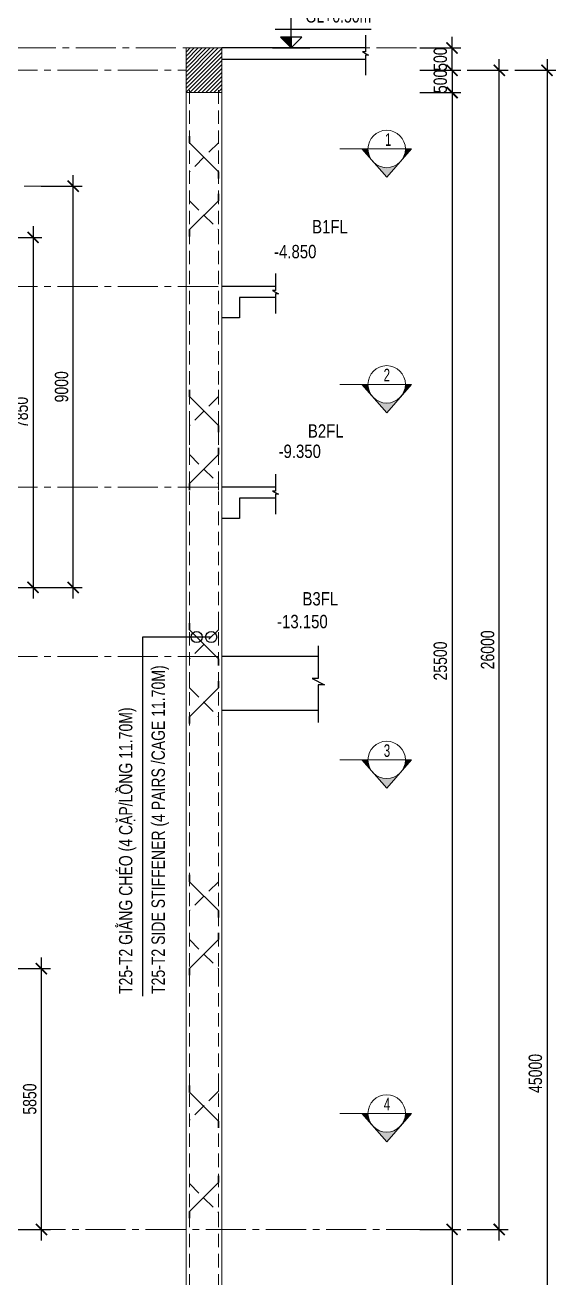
# Model space of a CAD drawing. Header units: millimetres. Extents: x 2746337 to 7547699, y -363432 to 15720.
# Drawn here: x 3507411 to 3519327, y -27087 to 1014 of the extents above; entities that cross this region are included whole.
import ezdxf
from ezdxf.enums import TextEntityAlignment as Align

# ---------------------------------------------------------------- set-up
doc = ezdxf.new("R2010")
doc.units = ezdxf.units.MM
doc.header["$LTSCALE"] = 1200
doc.header["$PDMODE"] = 3
doc.linetypes.add('CENTER2', pattern=[1.125, 0.75, -0.125, 0.125, -0.125])
doc.linetypes.add('HIDDEN', pattern=[0.375, 0.25, -0.125])
for name, color, linetype, lineweight in [('1', 9, 'Continuous', 13), ('BOUND', 3, 'Continuous', 20), ('CODE', 3, 'Continuous', 15), ('ENOTE', 2, 'Continuous', 15), ('Grid line', 160, 'CENTER2', 5), ('HIDE', 8, 'HIDDEN', 13), ('K-THUOC', 1, 'Continuous', 18), ('LEADER', 8, 'Continuous', 9), ('S-Beam - Cont', 60, 'Continuous', 25), ('T2CO', 4, 'Continuous', 30), ('T2HI', 4, 'HIDDEN', 13), ('TEXTVN', 2, 'Continuous', 20)]:
    doc.layers.add(name, color=color, linetype=linetype, lineweight=lineweight)
for name, color, linetype in [('CDC.02.DIM', 1, 'Continuous'), ('CDC.06.TEXT', 2, 'Continuous'), ('CDC.10.HATCH', 251, 'Continuous'), ('Q-Dim-line', 75, 'Continuous')]:
    doc.layers.add(name, color=color, linetype=linetype)
doc.styles.add('DB_Arial', font='arial.ttf', dxfattribs={"width": 0.8})
doc.styles.add('SMTEXT', font='arial.ttf', dxfattribs={"width": 0.75})
doc.styles.add('TEXTVN', font='VHELVCN.TTF', dxfattribs={"width": 0.8})
doc.dimstyles.new('BSV1-100', dxfattribs={"dimtxt": 300, "dimasz": 250, "dimexe": 200, "dimexo": 0, "dimgap": 108, "dimtad": 1, "dimdec": 0, "dimdsep": 46, "dimtxsty": 'SMTEXT', "dimblk": 'ARCHTICK', "dimcen": 100, "dimdle": 250, "dimclrd": 256, "dimclre": 256, "dimclrt": 1, "dimadec": 0, "dimazin": 0, "dimtfac": 1, "dimtdec": 0, "dimtix": 1, "dimtmove": 2, "dimatfit": 3, "dimfxl": 720, "dimfxlon": 1, "dimtolj": 1, "dimtzin": 0, "dimarcsym": 0})
doc.dimstyles.new('BSV25', dxfattribs={"dimtxt": 300, "dimasz": 250, "dimexe": 200, "dimexo": 0, "dimgap": 108, "dimtad": 1, "dimdec": 0, "dimlfac": 0.25, "dimdsep": 46, "dimtxsty": 'SMTEXT', "dimblk": 'ARCHTICK', "dimcen": 100, "dimdle": 250, "dimclrd": 256, "dimclre": 256, "dimclrt": 2, "dimadec": 0, "dimazin": 0, "dimtfac": 1, "dimtdec": 0, "dimtix": 1, "dimtmove": 2, "dimatfit": 3, "dimfxl": 800, "dimfxlon": 1, "dimtolj": 1, "dimtzin": 0, "dimarcsym": 0})

# ---------------------------------------------------------------- blocks, each defined once
blk = doc.blocks.new('_ArchTick')
at = {"color": 0, "linetype": 'ByBlock', "const_width": 0.15}
blk.add_lwpolyline([(-0.5, -0.5), (0.5, 0.5)], dxfattribs=at)
blk = doc.blocks.new('tag_cd')
at = {"layer": 'CDC.10.HATCH'}
blk.add_hatch(color=256, dxfattribs=at).paths.add_polyline_path([(180, 240), (420, 0), (420, 240)])
at = {"layer": 'CDC.02.DIM'}
for points in [[(420, 240), (420, 0), (660, 240), (180, 240), (420, 0), (420, 1020)], [(60, 420), (2220, 420)], [(0, 0), (840, 0)]]:
    blk.add_lwpolyline(points, dxfattribs=at)
at = {"layer": 'CDC.06.TEXT', "ltscale": 0.5, "style": 'SMTEXT', "width": 0.75}
blk.add_attdef('CD', text='', height=300, dxfattribs=at).set_placement((2220, 570), align=Align.RIGHT)
blk = doc.blocks.new('*D898')
at = {"layer": 'Defpoints', "color": 0, "transparency": 16777216}
for p in [(3478936, 0), (3478374, -4850), (3512083, -4850)]:
    blk.add_point(p, dxfattribs=at)
at = {"layer": 'K-THUOC', "lineweight": -2, "transparency": 16777216}
for p, q in [((3478374, 250), (3478374, -5100)), ((3478936, 0), (3478174, 0)), ((3479094, -4850), (3478174, -4850))]:
    blk.add_line(p, q, dxfattribs=at)
at = {"layer": 'K-THUOC', "lineweight": -2, "transparency": 16777216, "xscale": 250, "yscale": 250, "zscale": 250}
for p, rotation in [((3478374, 0), 90), ((3478374, -4850), 270)]:
    blk.add_blockref('_ArchTick', p, dxfattribs=dict(at, rotation=rotation))
at = {"layer": 'K-THUOC', "color": 1, "transparency": 16777216, "insert": (3478113, -2425), "char_height": 300, "attachment_point": 5, "rotation": 90, "style": 'SMTEXT'}
blk.add_mtext('\\A1;4850', dxfattribs=at)
blk = doc.blocks.new('*D899')
at = {"layer": 'Defpoints', "color": 0, "transparency": 16777216}
for p in [(3512083, -4850), (3478374, -9350), (3512067, -9350)]:
    blk.add_point(p, dxfattribs=at)
at = {"layer": 'K-THUOC', "lineweight": -2, "transparency": 16777216}
for p, q in [((3478374, -4600), (3478374, -9600)), ((3479094, -4850), (3478174, -4850)), ((3479094, -9350), (3478174, -9350))]:
    blk.add_line(p, q, dxfattribs=at)
at = {"layer": 'K-THUOC', "lineweight": -2, "transparency": 16777216, "xscale": 250, "yscale": 250, "zscale": 250}
for p, rotation in [((3478374, -4850), 90), ((3478374, -9350), 270)]:
    blk.add_blockref('_ArchTick', p, dxfattribs=dict(at, rotation=rotation))
at = {"layer": 'K-THUOC', "color": 1, "transparency": 16777216, "insert": (3478113, -7100), "char_height": 300, "attachment_point": 5, "rotation": 90, "style": 'SMTEXT'}
blk.add_mtext('\\A1;4500', dxfattribs=at)
blk = doc.blocks.new('*D900')
at = {"layer": 'Defpoints', "color": 0, "transparency": 16777216}
for p in [(3510811, -9350), (3478374, -13150), (3512067, -13150)]:
    blk.add_point(p, dxfattribs=at)
at = {"layer": 'K-THUOC', "lineweight": -2, "transparency": 16777216}
for p, q in [((3478374, -9100), (3478374, -13400)), ((3479094, -9350), (3478174, -9350)), ((3479094, -13150), (3478174, -13150))]:
    blk.add_line(p, q, dxfattribs=at)
at = {"layer": 'K-THUOC', "lineweight": -2, "transparency": 16777216, "xscale": 250, "yscale": 250, "zscale": 250}
for p, rotation in [((3478374, -9350), 90), ((3478374, -13150), 270)]:
    blk.add_blockref('_ArchTick', p, dxfattribs=dict(at, rotation=rotation))
at = {"layer": 'K-THUOC', "color": 1, "transparency": 16777216, "insert": (3478113, -11250), "char_height": 300, "attachment_point": 5, "rotation": 90, "style": 'SMTEXT'}
blk.add_mtext('\\A1;3800', dxfattribs=at)
blk = doc.blocks.new('*D910')
at = {"layer": 'Defpoints', "color": 0, "transparency": 16777216}
for p in [(3496699, -20150), (3507779, -20150), (3496699, -26000)]:
    blk.add_point(p, dxfattribs=at)
at = {"layer": 'K-THUOC', "lineweight": -2, "transparency": 16777216}
for p, q in [((3507779, -26250), (3507779, -19900)), ((3507059, -20150), (3507979, -20150)), ((3507059, -26000), (3507979, -26000))]:
    blk.add_line(p, q, dxfattribs=at)
at = {"layer": 'K-THUOC', "lineweight": -2, "transparency": 16777216, "xscale": 250, "yscale": 250, "zscale": 250}
for p, rotation in [((3507779, -20150), 90), ((3507779, -26000), 270)]:
    blk.add_blockref('_ArchTick', p, dxfattribs=dict(at, rotation=rotation))
at = {"layer": 'K-THUOC', "color": 1, "transparency": 16777216, "insert": (3507517, -23075), "char_height": 300, "attachment_point": 5, "rotation": 90, "style": 'SMTEXT'}
blk.add_mtext('\\A1;5850', dxfattribs=at)
blk = doc.blocks.new('*D912')
at = {"layer": 'Defpoints', "color": 0, "transparency": 16777216}
for p in [(3497412, -2600), (3508492, -2600), (3497412, -11600)]:
    blk.add_point(p, dxfattribs=at)
at = {"layer": 'K-THUOC', "lineweight": -2, "transparency": 16777216}
for p, q in [((3508492, -11850), (3508492, -2350)), ((3507772, -2600), (3508692, -2600)), ((3507772, -11600), (3508692, -11600))]:
    blk.add_line(p, q, dxfattribs=at)
at = {"layer": 'K-THUOC', "lineweight": -2, "transparency": 16777216, "xscale": 250, "yscale": 250, "zscale": 250}
for p, rotation in [((3508492, -2600), 90), ((3508492, -11600), 270)]:
    blk.add_blockref('_ArchTick', p, dxfattribs=dict(at, rotation=rotation))
at = {"layer": 'K-THUOC', "color": 1, "transparency": 16777216, "insert": (3508231, -7100), "char_height": 300, "attachment_point": 5, "rotation": 90, "style": 'SMTEXT'}
blk.add_mtext('\\A1;9000', dxfattribs=at)
blk = doc.blocks.new('SIGSEC')
at = {"layer": '1', "lineweight": 9}
h = blk.add_hatch(color=256, dxfattribs=at)
h.dxf.hatch_style = 1
h.paths.add_polyline_path([(-420, 0), (-560, 0), (-315, -278, -0.182676)])
h = blk.add_hatch(color=256, dxfattribs=at)
h.dxf.hatch_style = 1
h.paths.add_polyline_path([(560, 0), (420, 0, -0.182676), (315, -278)])
h = blk.add_hatch(color=256, dxfattribs=at)
h.dxf.hatch_style = 1
h.paths.add_polyline_path([(315, -278, -0.451416), (-315, -278), (0, -635)])
at = {"layer": '1', "lineweight": 9, "elevation": 0}
blk.add_lwpolyline([(1050, 0), (-560, 0), (0, -635), (560, 0)], dxfattribs=at)
at = {"layer": '1', "lineweight": 9}
blk.add_circle((0, 0), 420, dxfattribs=at)
at = {"layer": 'BOUND', "lineweight": 9, "style": 'TEXTVN', "width": 0.8}
blk.add_attdef('SEC', text='', height=280, dxfattribs=at).set_placement((0, 210, 0), align=Align.MIDDLE_CENTER)
blk = doc.blocks.new('*D926')
at = {"layer": 'Defpoints', "color": 0, "transparency": 16777216}
for p in [(3511827, 500), (3516995, 500), (3511827, 0)]:
    blk.add_point(p, dxfattribs=at)
at = {"layer": 'K-THUOC', "lineweight": -2, "transparency": 16777216}
for p, q in [((3516995, 500), (3516995, 750)), ((3516275, 500), (3517195, 500)), ((3516995, 0), (3516995, 500)), ((3516275, 0), (3517195, 0)), ((3516995, 0), (3516995, -250))]:
    blk.add_line(p, q, dxfattribs=at)
at = {"layer": 'K-THUOC', "lineweight": -2, "transparency": 16777216, "xscale": 250, "yscale": 250, "zscale": 250}
for p, rotation in [((3516995, 500), 270), ((3516995, 0), 90)]:
    blk.add_blockref('_ArchTick', p, dxfattribs=dict(at, rotation=rotation))
at = {"layer": 'K-THUOC', "color": 1, "transparency": 16777216, "insert": (3516733, 250), "char_height": 300, "attachment_point": 5, "rotation": 90, "style": 'SMTEXT'}
blk.add_mtext('\\A1;500', dxfattribs=at)
blk = doc.blocks.new('*D927')
at = {"layer": 'Defpoints', "color": 0, "transparency": 16777216}
for p in [(3511827, 0), (3511827, -500), (3516995, -500)]:
    blk.add_point(p, dxfattribs=at)
at = {"layer": 'K-THUOC', "lineweight": -2, "transparency": 16777216}
for p, q in [((3516275, 0), (3517195, 0)), ((3516995, 0), (3516995, 250)), ((3516995, 0), (3516995, -500)), ((3516275, -500), (3517195, -500)), ((3516995, -500), (3516995, -750))]:
    blk.add_line(p, q, dxfattribs=at)
at = {"layer": 'K-THUOC', "lineweight": -2, "transparency": 16777216, "xscale": 250, "yscale": 250, "zscale": 250}
for p, rotation in [((3516995, 0), 270), ((3516995, -500), 90)]:
    blk.add_blockref('_ArchTick', p, dxfattribs=dict(at, rotation=rotation))
at = {"layer": 'K-THUOC', "color": 1, "transparency": 16777216, "insert": (3516733, -250), "char_height": 300, "attachment_point": 5, "rotation": 90, "style": 'SMTEXT'}
blk.add_mtext('\\A1;500', dxfattribs=at)
blk = doc.blocks.new('*D928')
at = {"layer": 'Defpoints', "color": 0, "transparency": 16777216}
for p in [(3511827, -500), (3506280, -26000), (3516995, -26000)]:
    blk.add_point(p, dxfattribs=at)
at = {"layer": 'K-THUOC', "lineweight": -2, "transparency": 16777216}
for p, q in [((3516995, -250), (3516995, -26250)), ((3516275, -500), (3517195, -500)), ((3516275, -26000), (3517195, -26000))]:
    blk.add_line(p, q, dxfattribs=at)
at = {"layer": 'K-THUOC', "lineweight": -2, "transparency": 16777216, "xscale": 250, "yscale": 250, "zscale": 250}
for p, rotation in [((3516995, -500), 90), ((3516995, -26000), 270)]:
    blk.add_blockref('_ArchTick', p, dxfattribs=dict(at, rotation=rotation))
at = {"layer": 'K-THUOC', "color": 1, "transparency": 16777216, "insert": (3516733, -13250), "char_height": 300, "attachment_point": 5, "rotation": 90, "style": 'SMTEXT'}
blk.add_mtext('\\A1;25500', dxfattribs=at)
blk = doc.blocks.new('*D929')
at = {"layer": 'Defpoints', "color": 0, "transparency": 16777216}
for p in [(3506280, -26000), (3507852, -45000), (3516995, -45000)]:
    blk.add_point(p, dxfattribs=at)
at = {"layer": 'K-THUOC', "lineweight": -2, "transparency": 16777216}
for p, q in [((3516995, -25750), (3516995, -45250)), ((3516275, -26000), (3517195, -26000)), ((3516275, -45000), (3517195, -45000))]:
    blk.add_line(p, q, dxfattribs=at)
at = {"layer": 'K-THUOC', "lineweight": -2, "transparency": 16777216, "xscale": 250, "yscale": 250, "zscale": 250}
for p, rotation in [((3516995, -26000), 90), ((3516995, -45000), 270)]:
    blk.add_blockref('_ArchTick', p, dxfattribs=dict(at, rotation=rotation))
at = {"layer": 'K-THUOC', "color": 1, "transparency": 16777216, "insert": (3516733, -35500), "char_height": 300, "attachment_point": 5, "rotation": 90, "style": 'SMTEXT'}
blk.add_mtext('\\A1;19000', dxfattribs=at)
blk = doc.blocks.new('*D930')
at = {"layer": 'Defpoints', "color": 0, "transparency": 16777216}
for p in [(3511027, 0), (3518055, 0), (3506280, -26000)]:
    blk.add_point(p, dxfattribs=at)
at = {"layer": 'K-THUOC', "lineweight": -2, "transparency": 16777216}
for p, q in [((3517335, 0), (3518255, 0)), ((3518055, -26250), (3518055, 250)), ((3517335, -26000), (3518255, -26000))]:
    blk.add_line(p, q, dxfattribs=at)
at = {"layer": 'K-THUOC', "lineweight": -2, "transparency": 16777216, "xscale": 250, "yscale": 250, "zscale": 250}
for p, rotation in [((3518055, 0), 90), ((3518055, -26000), 270)]:
    blk.add_blockref('_ArchTick', p, dxfattribs=dict(at, rotation=rotation))
at = {"layer": 'K-THUOC', "color": 1, "transparency": 16777216, "insert": (3517794, -13000), "char_height": 300, "attachment_point": 5, "rotation": 90, "style": 'SMTEXT'}
blk.add_mtext('\\A1;26000', dxfattribs=at)
blk = doc.blocks.new('*D931')
at = {"layer": 'Defpoints', "color": 0, "transparency": 16777216}
for p in [(3511027, 0), (3511027, -45000), (3519127, -45000)]:
    blk.add_point(p, dxfattribs=at)
at = {"layer": 'K-THUOC', "lineweight": -2, "transparency": 16777216}
for p, q in [((3518407, 0), (3519327, 0)), ((3519127, 250), (3519127, -45250)), ((3518407, -45000), (3519327, -45000))]:
    blk.add_line(p, q, dxfattribs=at)
at = {"layer": 'K-THUOC', "lineweight": -2, "transparency": 16777216, "xscale": 250, "yscale": 250, "zscale": 250}
for p, rotation in [((3519127, 0), 90), ((3519127, -45000), 270)]:
    blk.add_blockref('_ArchTick', p, dxfattribs=dict(at, rotation=rotation))
at = {"layer": 'K-THUOC', "color": 1, "transparency": 16777216, "insert": (3518866, -22500), "char_height": 300, "attachment_point": 5, "rotation": 90, "style": 'SMTEXT'}
blk.add_mtext('\\A1;45000', dxfattribs=at)
blk = doc.blocks.new('*D933')
at = {"layer": 'Defpoints', "color": 0, "transparency": 16777216}
for p in [(3497112, -3750), (3497112, -11600), (3507590, -11600)]:
    blk.add_point(p, dxfattribs=at)
at = {"layer": 'K-THUOC', "lineweight": -2, "transparency": 16777216}
for p, q in [((3507590, -3500), (3507590, -11850)), ((3506870, -3750), (3507790, -3750)), ((3506870, -11600), (3507790, -11600))]:
    blk.add_line(p, q, dxfattribs=at)
at = {"layer": 'K-THUOC', "lineweight": -2, "transparency": 16777216, "xscale": 250, "yscale": 250, "zscale": 250}
for p, rotation in [((3507590, -3750), 90), ((3507590, -11600), 270)]:
    blk.add_blockref('_ArchTick', p, dxfattribs=dict(at, rotation=rotation))
at = {"layer": 'K-THUOC', "color": 1, "transparency": 16777216, "insert": (3507329, -7675), "char_height": 300, "attachment_point": 5, "rotation": 90, "style": 'SMTEXT'}
blk.add_mtext('\\A1;7850', dxfattribs=at)

msp = doc.modelspace()

# ---------------------------------------------------------------- hatches: boundary and pattern name
at = {"layer": 'CDC.10.HATCH'}
h = msp.add_hatch(dxfattribs=at)
h.set_pattern_fill('ANSI31', color=256, scale=20)
h.set_pattern_definition([(45, (724168.92, -9756.33), (-44.9012806, 44.9012806), [])])
h.paths.add_polyline_path([(3511026.6, -500), (3511826.6, -500), (3511826.6, 500), (3511026.6, 500)])

# ---------------------------------------------------------------- linework, layer by layer
at = {"layer": 'BOUND'}
for points in [[(3511026.6, -500), (3511826.6, -500), (3511826.6, 500), (3511026.6, 500)], [(3511026.6, -45000), (3511826.6, -45000), (3511826.6, -500), (3511026.6, -500)]]:
    msp.add_lwpolyline(points, close=True, dxfattribs=at)
at = {"layer": 'BOUND', "lineweight": 20}
msp.add_lwpolyline([(3511826.6, -4350), (3511826.6, -500), (3511026.6, -500), (3511026.6, -45000), (3511826.6, -45000), (3511826.6, -19550)], dxfattribs=at)
at = {"layer": 'CODE'}
for points in [[(3512476.2, -4850, 0, 0, 0), (3513550.2, -4850, 0, 0, 0), (3513013.2, -4850, 0, 660, 0), (3513013.2, -4520, 0, 0, 0), (3513013.2, -4320, 0, 0, 0), (3514013.2, -4320, 0, 0, 0)], [(3512476.2, -9350, 0, 0, 0), (3513550.2, -9350, 0, 0, 0), (3513013.2, -9350, 0, 660, 0), (3513013.2, -9020, 0, 0, 0), (3513013.2, -8820, 0, 0, 0), (3514013.2, -8820, 0, 0, 0)], [(3512476.2, -13150, 0, 0, 0), (3513550.2, -13150, 0, 0, 0), (3513013.2, -13150, 0, 660, 0), (3513013.2, -12820, 0, 0, 0), (3513013.2, -12620, 0, 0, 0), (3514013.2, -12620, 0, 0, 0)]]:
    msp.add_lwpolyline(points, format="xyseb", dxfattribs=at)
at = {"layer": 'Grid line', "color": 2}
for p, q in [((3474392.2, 0), (3511026.6, 0)), ((3474392.2, -4850), (3511911.1, -4850)), ((3474392.2, -9350), (3511895.1, -9350)), ((3474392.2, -13150), (3511895.1, -13150))]:
    msp.add_line(p, q, dxfattribs=at)
at = {"layer": 'Grid line'}
for p, q in [((3496588.9, -2600.3), (3507778.6, -2600.3)), ((3507778.6, -11600.3), (3496117.4, -11600.3)), ((3507778.6, -20150.4), (3486383.8, -20150.4)), ((3516417, -26000), (3479748.9, -26000))]:
    msp.add_line(p, q, dxfattribs=at)
msp.add_lwpolyline([(3488298.7, 500), (3516215.9, 500)], dxfattribs=at)
at = {"layer": 'HIDE'}
for p, q in [((3511101.6, -450), (3511101.6, -44800)), ((3511751.6, -450), (3511751.6, -44800))]:
    msp.add_line(p, q, dxfattribs=at)
at = {"layer": 'Q-Dim-line'}
for points in [[(3515050.2, 790.7), (3515050.2, 409.7), (3514983.1, 409.7), (3515121.9, 339), (3515050.2, 339), (3515050.2, -108.2)], [(3513030.7, -4559.3), (3513030.7, -4940.3), (3512963.6, -4940.3), (3513102.4, -5011), (3513030.7, -5011), (3513030.7, -5458.2)], [(3513030.7, -9059.3), (3513030.7, -9440.3), (3512963.6, -9440.3), (3513102.4, -9511), (3513030.7, -9511), (3513030.7, -9958.2)], [(3513991.6, -12911.4), (3513987, -13641.9), (3513852.8, -13641.9), (3514130.4, -13783.2), (3513987, -13783.2), (3513991.6, -14626.3)]]:
    msp.add_lwpolyline(points, dxfattribs=at)
at = {"layer": 'S-Beam - Cont'}
for points in [[(3515043.3, 500), (3513350, 500), (3513350, 500), (3511826.6, 500)], [(3511826.6, 250), (3513600, 250), (3513600, 250), (3515043.3, 250)], [(3513023.8, -4850), (3511826.6, -4850)], [(3513023.8, -5100), (3512226.6, -5100), (3512226.6, -5550), (3511826.6, -5550)], [(3513023.8, -9350), (3511826.6, -9350)], [(3513023.8, -9600), (3512226.6, -9600), (3512226.6, -10050), (3511826.6, -10050)], [(3513991.6, -13150), (3511826.6, -13150)], [(3511826.6, -14350), (3513991.6, -14350)]]:
    msp.add_lwpolyline(points, dxfattribs=at)
at = {"layer": 'T2CO'}
for points in [[(3511101.6, -1475), (3511101.6, -1625), (3511751.6, -2275), (3511751.6, -2425)], [(3511751.6, -2775), (3511751.6, -2925), (3511101.6, -3575), (3511101.6, -3725)], [(3511101.6, -7170.1), (3511101.6, -7320.1), (3511751.6, -7970.1), (3511751.6, -8120.1)], [(3511751.6, -8470.1), (3511751.6, -8620.1), (3511101.6, -9270.1), (3511101.6, -9420.1)], [(3511101.6, -12400.5), (3511101.6, -12550.5), (3511751.6, -13200.5), (3511751.6, -13350.5)], [(3511751.6, -13700.5), (3511751.6, -13850.5), (3511101.6, -14500.5), (3511101.6, -14650.5)], [(3511101.6, -18049.5), (3511101.6, -18199.5), (3511751.6, -18849.5), (3511751.6, -18999.5)], [(3511751.6, -19349.5), (3511751.6, -19499.5), (3511101.6, -20149.5), (3511101.6, -20299.5)], [(3511101.6, -22772.9), (3511101.6, -22922.9), (3511751.6, -23572.9), (3511751.6, -23722.9)], [(3511751.6, -24799.3), (3511751.6, -24949.3), (3511101.6, -25599.3), (3511101.6, -25749.3)]]:
    msp.add_lwpolyline(points, dxfattribs=at)
at = {"layer": 'T2HI'}
for points in [[(3511751.6, -1475), (3511751.6, -1625), (3511101.6, -2275), (3511101.6, -2425)], [(3511101.6, -2775), (3511101.6, -2925), (3511751.6, -3575), (3511751.6, -3725)], [(3511751.6, -7170.1), (3511751.6, -7320.1), (3511101.6, -7970.1), (3511101.6, -8120.1)], [(3511101.6, -8470.1), (3511101.6, -8620.1), (3511751.6, -9270.1), (3511751.6, -9420.1)], [(3511751.6, -12400.5), (3511751.6, -12550.5), (3511101.6, -13200.5), (3511101.6, -13350.5)], [(3511101.6, -13700.5), (3511101.6, -13850.5), (3511751.6, -14500.5), (3511751.6, -14650.5)], [(3511751.6, -18049.5), (3511751.6, -18199.5), (3511101.6, -18849.5), (3511101.6, -18999.5)], [(3511101.6, -19349.5), (3511101.6, -19499.5), (3511751.6, -20149.5), (3511751.6, -20299.5)], [(3511751.6, -22750.5), (3511751.6, -22900.5), (3511101.6, -23550.5), (3511101.6, -23700.5)], [(3511101.6, -24821.7), (3511101.6, -24971.7), (3511751.6, -25621.7), (3511751.6, -25771.7)]]:
    msp.add_lwpolyline(points, dxfattribs=at)

# ---------------------------------------------------------------- block references
at = {"layer": '1', "lineweight": 20}
ref = msp.add_blockref('SIGSEC', (3515527.5, -1765.4), dxfattribs=dict(at, xscale=-1))
ref.add_attrib('SEC', '1', dxfattribs={"layer": 'BOUND', "lineweight": 9, "height": 280, "style": 'TEXTVN', "width": 0.8}).set_placement((3515561.6, -1555.4, 0), align=Align.MIDDLE_CENTER)
ref = msp.add_blockref('SIGSEC', (3515527.5, -7045.4), dxfattribs=dict(at, xscale=-1))
ref.add_attrib('SEC', '2', dxfattribs={"layer": 'BOUND', "lineweight": 9, "height": 280, "style": 'TEXTVN', "width": 0.8}).set_placement((3515531.7, -6835.4, 0), align=Align.MIDDLE_CENTER)
ref = msp.add_blockref('SIGSEC', (3515527.5, -15469), dxfattribs=dict(at, xscale=-1))
ref.add_attrib('SEC', '3', dxfattribs={"layer": 'BOUND', "lineweight": 9, "height": 280, "style": 'TEXTVN', "width": 0.8}).set_placement((3515534.1, -15259, 0), align=Align.MIDDLE_CENTER)
ref = msp.add_blockref('SIGSEC', (3515527.5, -23397.2, 0), dxfattribs=dict(at, xscale=-1))
ref.add_attrib('SEC', '4', dxfattribs={"layer": 'BOUND', "lineweight": 9, "height": 280, "style": 'TEXTVN', "width": 0.8}).set_placement((3515535.3, -23187.2, 0), align=Align.MIDDLE_CENTER)
at = {"layer": 'ENOTE'}
msp.add_blockref('tag_cd', (3512961.9, 500), dxfattribs=at).add_auto_attribs({'CD': 'GL+0.50m'})

# ---------------------------------------------------------------- texts
at = {"layer": 'ENOTE', "style": 'DB_Arial', "width": 0.8}
for s, p in [('-4.850', (3513000.5, -4216.9)), ('-9.350', (3513100.8, -8696.4)), ('-13.150', (3513067.8, -12514.8))]:
    msp.add_text(s, height=300, dxfattribs=at).set_placement(p)
at = {"layer": 'TEXTVN', "style": 'DB_Arial', "width": 0.8}
for s, p in [('B1FL', (3513854, -3657.9)), ('B2FL', (3513759.5, -8240.2)), ('B3FL', (3513637.5, -12004.4))]:
    msp.add_text(s, height=300, dxfattribs=at).set_placement(p)
at = {"layer": 'TEXTVN', "lineweight": 20, "style": 'SMTEXT', "width": 0.75}
for s, p in [('T25-T2 SIDE STIFFENER (4 PAIRS /CAGE 11.70M)', (3510549.6, -20717.4)), ('T25-T2 GIẰNG CHÉO (4 CẶP/LỒNG 11.70M)', (3509819.6, -20717.4))]:
    msp.add_text(s, height=300, rotation=90, dxfattribs=at).set_placement(p)

# ---------------------------------------------------------------- dimensions: what is measured, and where the dimension line sits
at = {"layer": 'K-THUOC'}
for base, p1, p2, picture, middle in [((3516994.5, 500), (3511826.6, 0), (3511826.6, 500), '*D926', (3516733.4, 250)), ((3478374, -4850), (3478936.4, 0), (3512083.5, -4850), '*D898', (3478112.8, -2425)), ((3518055.4, 0), (3506280, -26000), (3511026.6, 0), '*D930', (3517794.2, -13000)), ((3519127.3, -45000), (3511026.6, 0), (3511026.6, -45000), '*D931', (3518866.1, -22500)), ((3516994.5, -500), (3511826.6, 0), (3511826.6, -500), '*D927', (3516733.4, -250)), ((3516994.5, -26000), (3511826.6, -500), (3506280, -26000), '*D928', (3516733.4, -13250)), ((3508491.9, -2600.3), (3497412.2, -11600.3), (3497412.2, -2600.3), '*D912', (3508230.7, -7100.3)), ((3507590.1, -11600.3), (3497112.2, -3750.3), (3497112.2, -11600.3), '*D933', (3507329, -7675.3)), ((3478374, -9350), (3512083.5, -4850), (3512067.5, -9350), '*D899', (3478112.8, -7100)), ((3478374, -13150), (3510810.9, -9350), (3512067.5, -13150), '*D900', (3478112.7, -11250)), ((3507778.6, -20150), (3496698.9, -26000), (3496698.9, -20150), '*D910', (3507517.4, -23075)), ((3516994.5, -45000), (3506280, -26000), (3507851.7, -45000), '*D929', (3516733.4, -35500))]:
    dim = msp.add_linear_dim(base=base, p1=p1, p2=p2, angle=90, dimstyle='BSV1-100', dxfattribs=at)
    dim.commit()
    dim.dimension.update_dxf_attribs({"geometry": picture, "text_midpoint": middle})

# ---------------------------------------------------------------- leaders
at = {"layer": 'LEADER'}
for points in [[(3511589.1, -12713), (3510046.5, -12713), (3510046.5, -20713)], [(3511264.1, -12713), (3510046.5, -12713), (3510046.5, -20765.4)]]:
    msp.add_leader(points, dimstyle='BSV25', override={"dimldrblk": 'Origin'}, dxfattribs=at)

doc.saveas('drawing.dxf')
